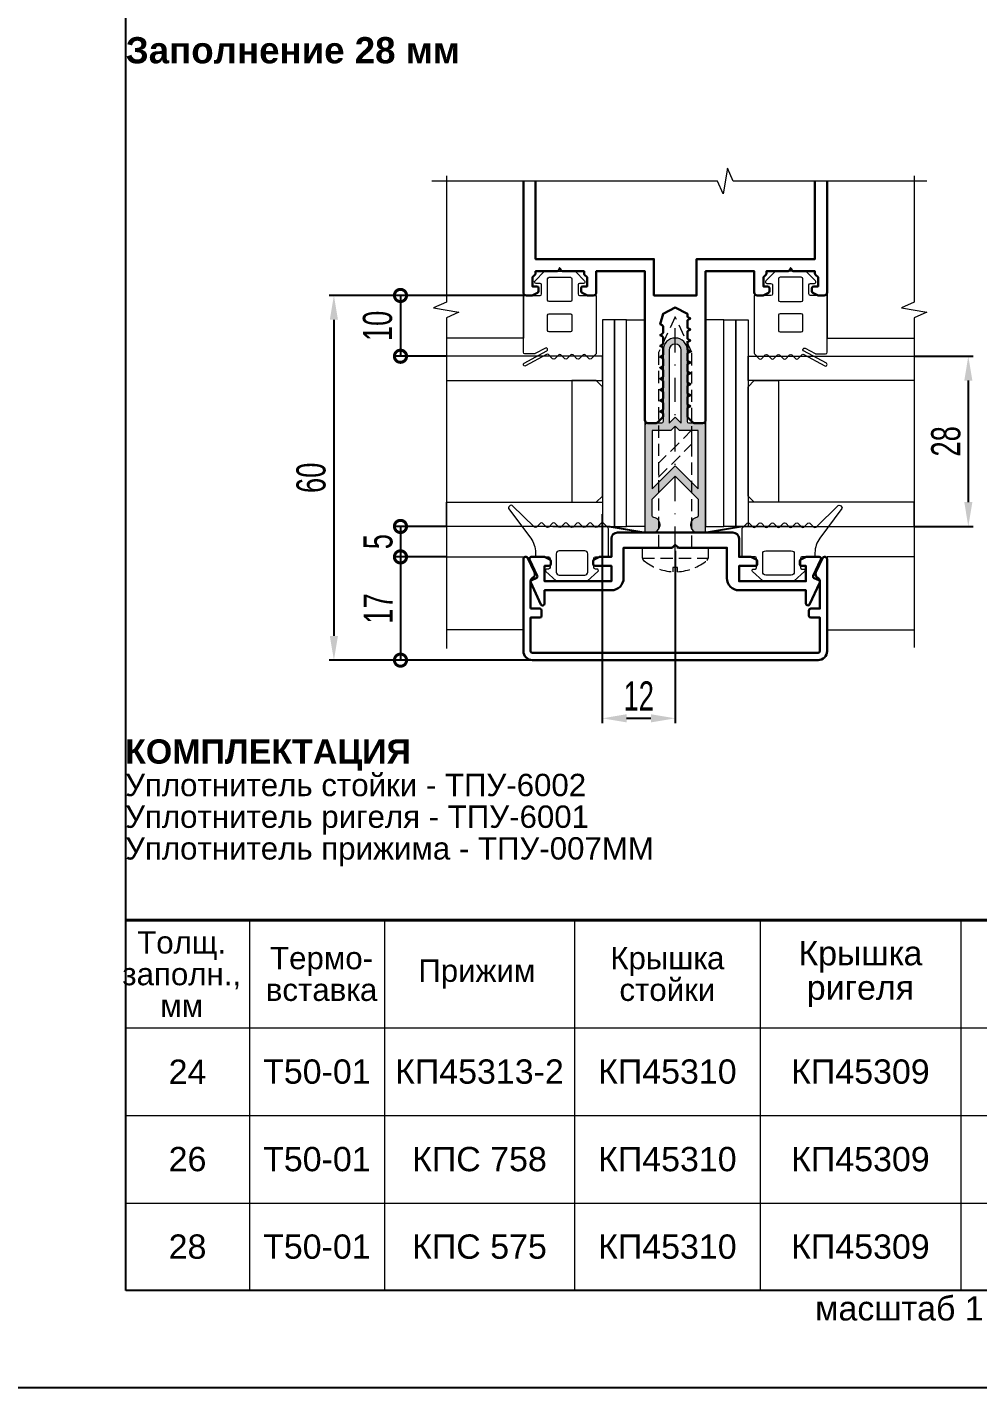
# Model space of a CAD drawing. Extents: x -37 to 8820, y -336 to 478.
# Drawn here: x 849.9 to 947.6, y 0 to 139.9 of the extents above; entities that cross this region are included whole.
import ezdxf

# ---------------------------------------------------------------- set-up
doc = ezdxf.new("R2010")
doc.units = 0
doc.header["$LTSCALE"] = 5
doc.linetypes.add('DASHDOT', pattern=[1, 0.5, -0.25, 0, -0.25])
doc.linetypes.add('HIDDEN', pattern=[0.375, 0.25, -0.125])
doc.layers.get('0').update_dxf_attribs({"linetype": 'CONTINUOUS', "lineweight": 30})
doc.layers.get('DEFPOINTS').update_dxf_attribs({"linetype": 'CONTINUOUS'})
for name, color, linetype, lineweight in [('1', 6, 'DASHDOT', 13), ('2', 3, 'HIDDEN', 13), ('Dimentions', 5, 'CONTINUOUS', 15), ('Glass', 5, 'CONTINUOUS', 20), ('Герлен', 7, 'CONTINUOUS', 60), ('Зигзаг', 1, 'CONTINUOUS', 15), ('Конструкции', 252, 'CONTINUOUS', 20), ('Подкладки', 1, 'CONTINUOUS', 20), ('Рамки', 1, 'CONTINUOUS', 15), ('Текстовый', 7, 'CONTINUOUS', 9), ('Уплотнители', 1, 'CONTINUOUS', 20), ('Штриховка', 1, 'CONTINUOUS', 5)]:
    doc.layers.add(name, color=color, linetype=linetype, lineweight=lineweight)
doc.layers.add('Скрытые', color=14, linetype='CONTINUOUS', plot=False)
doc.styles.add('3', font='RUSS.SHX', dxfattribs={"width": 0.7, "height": 3})
doc.styles.add('Каталожный', font='arial.ttf', dxfattribs={"height": 2.5})
doc.dimstyles.new('MX1_6', dxfattribs={"dimtxt": 3, "dimasz": 2.5, "dimexe": 0.5, "dimexo": 0, "dimgap": 0.8, "dimtad": 1, "dimlfac": 1.6, "dimdsep": 46, "dimtxsty": '3', "dimcen": 0, "dimclrd": 256, "dimclre": 256, "dimclrt": 256, "dimaunit": 1, "dimadec": 0, "dimazin": 0, "dimtfac": 1, "dimtmove": 0, "dimatfit": 1, "dimfxl": 1, "dimtvp": 1, "dimtolj": 1, "dimtzin": 0, "dimarcsym": 0})

# ---------------------------------------------------------------- blocks, each defined once
blk = doc.blocks.new('*D630')
at = {"layer": 'DEFPOINTS', "color": 0, "linetype": 'Continuous', "transparency": 16777216}
for p in [(941.1, 106.07), (941.1, 88.57), (946.67, 88.57)]:
    blk.add_point(p, dxfattribs=at)
at = {"layer": 'Dimentions', "linetype": 'Continuous', "lineweight": -2, "transparency": 16777216}
for p, q in [((941.1, 106.07), (947.17, 106.07)), ((946.67, 103.57), (946.67, 91.07)), ((941.1, 88.57), (947.17, 88.57))]:
    blk.add_line(p, q, dxfattribs=at)
at = {"layer": 'Dimentions', "linetype": 'Continuous', "transparency": 16777216}
for points in [[(946.26, 103.57), (947.09, 103.57), (946.67, 106.07)], [(946.26, 91.07), (947.09, 91.07), (946.67, 88.57)]]:
    blk.add_solid(points, dxfattribs=at)
at = {"layer": 'Dimentions', "linetype": 'Continuous', "transparency": 16777216, "insert": (944.37, 97.32), "char_height": 3, "attachment_point": 5, "rotation": 90, "style": '3'}
blk.add_mtext('\\A1;28', dxfattribs=at)
blk = doc.blocks.new('_DotSmall')
at = {"color": 0, "linetype": 'ByBlock', "const_width": 0.5}
blk.add_lwpolyline([(-0.0625, 0, 1), (0.0625, 0, 1)], format="xyb", close=True, dxfattribs=at)
blk = doc.blocks.new('*D631')
at = {"layer": 'DEFPOINTS', "color": 0, "linetype": 'Continuous', "transparency": 16777216}
for p in [(892.98, 85.44), (888.26, 74.82), (902.66, 74.82)]:
    blk.add_point(p, dxfattribs=at)
at = {"layer": 'Dimentions', "linetype": 'Continuous', "lineweight": -2, "transparency": 16777216}
for p, q in [((892.98, 85.44), (887.76, 85.44)), ((888.26, 85.44), (888.26, 74.82)), ((902.66, 74.82), (887.76, 74.82))]:
    blk.add_line(p, q, dxfattribs=at)
at = {"layer": 'Dimentions', "linetype": 'Continuous', "lineweight": -2, "transparency": 16777216, "xscale": 2.5, "yscale": 2.5, "zscale": 2.5}
for p, rotation in [((888.26, 85.44), 90), ((888.26, 74.82), 270)]:
    blk.add_blockref('_DotSmall', p, dxfattribs=dict(at, rotation=rotation))
at = {"layer": 'Dimentions', "linetype": 'Continuous', "transparency": 16777216, "insert": (885.96, 80.13), "char_height": 3, "attachment_point": 5, "rotation": 90, "style": '3'}
blk.add_mtext('\\A1;17', dxfattribs=at)
blk = doc.blocks.new('*D632')
at = {"layer": 'DEFPOINTS', "color": 0, "linetype": 'Continuous', "transparency": 16777216}
for p in [(892.98, 88.57), (888.26, 85.44), (892.98, 85.44)]:
    blk.add_point(p, dxfattribs=at)
at = {"layer": 'Dimentions', "linetype": 'Continuous', "lineweight": -2, "transparency": 16777216}
for p, q in [((892.98, 88.57), (887.76, 88.57)), ((888.26, 88.57), (888.26, 85.44)), ((892.98, 85.44), (887.76, 85.44))]:
    blk.add_line(p, q, dxfattribs=at)
at = {"layer": 'Dimentions', "linetype": 'Continuous', "lineweight": -2, "transparency": 16777216, "xscale": 2.5, "yscale": 2.5, "zscale": 2.5}
for p, rotation in [((888.26, 88.57), 90), ((888.26, 85.44), 270)]:
    blk.add_blockref('_DotSmall', p, dxfattribs=dict(at, rotation=rotation))
at = {"layer": 'Dimentions', "linetype": 'Continuous', "transparency": 16777216, "insert": (885.96, 87.01), "char_height": 3, "attachment_point": 5, "rotation": 90, "style": '3'}
blk.add_mtext('\\A1;5', dxfattribs=at)
blk = doc.blocks.new('*D633')
at = {"layer": 'DEFPOINTS', "color": 0, "linetype": 'Continuous', "transparency": 16777216}
for p in [(900.9, 112.32), (888.26, 106.07), (892.98, 106.07)]:
    blk.add_point(p, dxfattribs=at)
at = {"layer": 'Dimentions', "linetype": 'Continuous', "lineweight": -2, "transparency": 16777216}
for p, q in [((900.9, 112.32), (887.76, 112.32)), ((888.26, 112.32), (888.26, 106.07)), ((892.98, 106.07), (887.76, 106.07))]:
    blk.add_line(p, q, dxfattribs=at)
at = {"layer": 'Dimentions', "linetype": 'Continuous', "lineweight": -2, "transparency": 16777216, "xscale": 2.5, "yscale": 2.5, "zscale": 2.5}
for p, rotation in [((888.26, 112.32), 90), ((888.26, 106.07), 270)]:
    blk.add_blockref('_DotSmall', p, dxfattribs=dict(at, rotation=rotation))
at = {"layer": 'Dimentions', "linetype": 'Continuous', "transparency": 16777216, "insert": (885.91, 109.19), "char_height": 3, "attachment_point": 5, "rotation": 90, "style": '3'}
blk.add_mtext('\\A1;10', dxfattribs=at)
blk = doc.blocks.new('*D634')
at = {"layer": 'DEFPOINTS', "color": 0, "linetype": 'Continuous', "transparency": 16777216}
for p in [(890.99, 112.32), (881.41, 74.82), (902.66, 74.82)]:
    blk.add_point(p, dxfattribs=at)
at = {"layer": 'Dimentions', "linetype": 'Continuous', "lineweight": -2, "transparency": 16777216}
for p, q in [((890.99, 112.32), (880.91, 112.32)), ((881.41, 109.82), (881.41, 77.32)), ((902.66, 74.82), (880.91, 74.82))]:
    blk.add_line(p, q, dxfattribs=at)
at = {"layer": 'Dimentions', "linetype": 'Continuous', "transparency": 16777216}
for points in [[(880.99, 109.82), (881.83, 109.82), (881.41, 112.32)], [(880.99, 77.32), (881.83, 77.32), (881.41, 74.82)]]:
    blk.add_solid(points, dxfattribs=at)
at = {"layer": 'Dimentions', "linetype": 'Continuous', "transparency": 16777216, "insert": (879.07, 93.57), "char_height": 3, "attachment_point": 5, "rotation": 90, "style": '3'}
blk.add_mtext('\\A1;60', dxfattribs=at)
blk = doc.blocks.new('*D649')
at = {"layer": 'DEFPOINTS', "color": 0, "transparency": 16777216}
for p in [(909.02, 89.82), (916.52, 86.07), (916.52, 68.84)]:
    blk.add_point(p, dxfattribs=at)
at = {"layer": 'Dimentions', "lineweight": -2, "transparency": 16777216}
for p, q in [((909.02, 89.82), (909.02, 68.34)), ((916.52, 86.07), (916.52, 68.34)), ((911.52, 68.84), (914.02, 68.84))]:
    blk.add_line(p, q, dxfattribs=at)
at = {"layer": 'Dimentions', "transparency": 16777216}
for points in [[(911.52, 69.26), (911.52, 68.42), (909.02, 68.84)], [(914.02, 69.26), (914.02, 68.42), (916.52, 68.84)]]:
    blk.add_solid(points, dxfattribs=at)
at = {"layer": 'Dimentions', "transparency": 16777216, "insert": (912.77, 71.14), "char_height": 3, "attachment_point": 5, "style": '3'}
blk.add_mtext('\\A1;12', dxfattribs=at)

msp = doc.modelspace()

# ---------------------------------------------------------------- hatches: boundary and pattern name
at = {"layer": 'Штриховка'}
h = msp.add_hatch(color=256, dxfattribs=at)
h.paths.add_polyline_path([(916.9635, 98.4434), (916.5242, 98.8827), (916.0848, 98.4434), (914.1492, 98.4434), (914.1492, 92.4415), (916.5242, 94.8165), (918.8992, 92.4415), (918.8992, 98.4434)], flags=16)
edge = h.paths.add_edge_path()
edge.add_line((919.4617, 99.1934), (917.9304, 99.1934))
edge.add_arc((917.9304, 99.3496), 0.1562, 180, 270, ccw=False)
edge.add_line((917.7742, 99.3496), (917.7742, 103.4434))
edge.add_arc((917.6804, 103.5684), 0.1562, 306.869898, 413.130102)
edge.add_line((917.7742, 103.6934), (917.7742, 106.6934))
edge.add_arc((916.5242, 106.6934), 1.25, 0, 180)
edge.add_line((915.2742, 106.6934), (915.2742, 103.6934))
edge.add_arc((915.3679, 103.5684), 0.1562, 126.869898, 233.130102)
edge.add_line((915.2742, 103.4434), (915.2742, 99.3496))
edge.add_arc((915.1179, 99.3496), 0.1562, -90, 0, ccw=False)
edge.add_line((915.1179, 99.1934), (913.5867, 99.1934))
edge.add_arc((913.5867, 99.0059), 0.1875, 90, 180)
edge.add_line((913.3992, 99.0059), (913.3992, 88.1309))
edge.add_arc((913.5867, 88.1309), 0.1875, 180, 270)
edge.add_line((913.5867, 87.9434), (914.1804, 87.9434))
edge.add_arc((914.1804, 88.7246), 0.7812, 270, 440.718201)
edge.add_arc((914.3367, 89.6807), 0.1875, 180, 260.718201, ccw=False)
edge.add_line((914.1492, 89.6807), (914.1492, 91.3809))
edge.add_line((914.1492, 91.3809), (916.5242, 93.7559))
edge.add_line((916.5242, 93.7559), (918.8992, 91.3809))
edge.add_line((918.8992, 91.3809), (918.8992, 89.6807))
edge.add_arc((918.7117, 89.6807), 0.1875, -80.718201, 0, ccw=False)
edge.add_arc((918.8679, 88.7246), 0.7813, 99.281799, 270)
edge.add_line((918.8679, 87.9434), (919.4617, 87.9434))
edge.add_arc((919.4617, 88.1309), 0.1875, 270, 360)
edge.add_line((919.6492, 88.1309), (919.6492, 99.0059))
edge.add_arc((919.4617, 99.0059), 0.1875, 0, 90)
edge = h.paths.add_edge_path(flags=16)
edge.add_line((916.5242, 99.8184), (917.1492, 99.1934))
edge.add_line((917.1492, 99.1934), (917.1492, 106.6934))
edge.add_arc((916.5242, 106.6934), 0.625, 0, 180)
edge.add_line((915.8992, 106.6934), (915.8992, 99.1934))
edge.add_line((915.8992, 99.1934), (916.5242, 99.8184))

# ---------------------------------------------------------------- linework, layer by layer
msp.add_lwpolyline([(900.8992, 124.0822), (900.8992, 112.6309, 0.41421356), (901.2117, 112.3184), (901.7924, 112.3184, 0.11643382), (901.8762, 112.3382), (902.358, 112.5791, 0.28407904), (902.4617, 112.7468), (902.4617, 113.0684, 0.41421356), (902.2742, 113.2559), (901.8367, 113.2559), (901.8367, 114.1934), (902.0942, 114.451, 0.19891237), (902.1492, 114.5836), (902.1492, 114.8184), (904.377, 114.8184, 0.28407904), (904.5447, 114.922), (904.6492, 115.1309), (904.7536, 114.922, 0.28407904), (904.9213, 114.8184), (907.1492, 114.8184), (907.1492, 114.5836, 0.19891237), (907.2041, 114.451), (907.4617, 114.1934), (907.4617, 113.2559), (907.0242, 113.2559, 0.41421356), (906.8367, 113.0684), (906.8367, 112.7468, 0.28407904), (906.9403, 112.5791), (907.4221, 112.3382, 0.11643382), (907.5059, 112.3184), (908.0867, 112.3184, 0.41421356), (908.3992, 112.6309), (908.3992, 114.8184), (913.3992, 114.8184), (913.3992, 99.5059, 0.41421356), (913.7117, 99.1934), (914.5715, 99.1934, 0.19891237), (914.7041, 99.2483), (915.2192, 99.7635, 0.19891237), (915.2742, 99.8961), (915.2742, 100.1088, 0.28407904), (915.1705, 100.2765), (914.9617, 100.3809), (915.1705, 100.4853, 0.28407904), (915.2742, 100.653), (915.2742, 101.2338, 0.28407904), (915.1705, 101.4015), (914.9617, 101.5059), (915.1705, 101.6103, 0.28407904), (915.2742, 101.778), (915.2742, 102.3588, 0.28407904), (915.1705, 102.5265), (914.9617, 102.6309), (915.1705, 102.7353, 0.28407904), (915.2742, 102.903), (915.2742, 103.4838, 0.28407904), (915.1705, 103.6515), (914.9617, 103.7559), (915.1705, 103.8603, 0.28407904), (915.2742, 104.028), (915.2742, 104.6088, 0.28407904), (915.1705, 104.7765), (914.9617, 104.8809), (915.1705, 104.9853, 0.28407904), (915.2742, 105.153), (915.2742, 105.7338, 0.28407904), (915.1705, 105.9015), (914.9617, 106.0059), (915.1705, 106.1103, 0.28407904), (915.2742, 106.278), (915.2742, 106.8588, 0.28407904), (915.1705, 107.0265), (914.9617, 107.1309), (915.1705, 107.2353, 0.28407904), (915.2742, 107.403), (915.2742, 107.9838, 0.28407904), (915.1705, 108.1515), (914.9617, 108.2559), (915.1705, 108.3603, 0.28407904), (915.2742, 108.528), (915.2742, 109.1088, 0.28407904), (915.1705, 109.2765), (914.9617, 109.3809), (915.2742, 110.4434), (916.5242, 111.0684), (917.7742, 110.4434), (917.7742, 110.2155, 0.28407904), (917.8778, 110.0478), (918.0867, 109.9434), (917.8778, 109.839, 0.28407904), (917.7742, 109.6713), (917.7742, 109.0905, 0.28407904), (917.8778, 108.9228), (918.0867, 108.8184), (917.8778, 108.714, 0.28407904), (917.7742, 108.5463), (917.7742, 107.9655, 0.28407904), (917.8778, 107.7978), (918.0867, 107.6934), (917.8778, 107.589, 0.28407904), (917.7742, 107.4213), (917.7742, 106.8405, 0.28407904), (917.8778, 106.6728), (918.0867, 106.5684), (917.8778, 106.464, 0.28407904), (917.7742, 106.2963), (917.7742, 105.7155, 0.28407904), (917.8778, 105.5478), (918.0867, 105.4434), (917.8778, 105.339, 0.28407904), (917.7742, 105.1713), (917.7742, 104.5905, 0.28407904), (917.8778, 104.4228), (918.0867, 104.3184), (917.8778, 104.214, 0.28407904), (917.7742, 104.0463), (917.7742, 103.4655, 0.28407904), (917.8778, 103.2978), (918.0867, 103.1934), (917.8778, 103.089, 0.28407904), (917.7742, 102.9213), (917.7742, 102.3405, 0.28407904), (917.8778, 102.1728), (918.0867, 102.0684), (917.8778, 101.964, 0.28407904), (917.7742, 101.7963), (917.7742, 101.2155, 0.28407904), (917.8778, 101.0478), (918.0867, 100.9434), (917.8778, 100.839, 0.28407904), (917.7742, 100.6713), (917.7742, 99.8961, 0.19891237), (917.8291, 99.7635), (918.3442, 99.2483, 0.19891237), (918.4768, 99.1934), (919.3367, 99.1934, 0.41421356), (919.6492, 99.5059), (919.6492, 114.8184), (924.6492, 114.8184), (924.6492, 112.6309, 0.41421356), (924.9617, 112.3184), (925.5424, 112.3184, 0.11643382), (925.6262, 112.3382), (926.108, 112.5791, 0.28407904), (926.2117, 112.7468), (926.2117, 113.0684, 0.41421356), (926.0242, 113.2559), (925.5867, 113.2559), (925.5867, 114.1934), (925.8442, 114.451, 0.19891237), (925.8992, 114.5836), (925.8992, 114.8184), (928.127, 114.8184, 0.28407904), (928.2947, 114.922), (928.3992, 115.1309), (928.5036, 114.922, 0.28407904), (928.6713, 114.8184), (930.8992, 114.8184), (930.8992, 114.5836, 0.19891237), (930.9541, 114.451), (931.2117, 114.1934), (931.2117, 113.2559), (930.7742, 113.2559, 0.41421356), (930.5867, 113.0684), (930.5867, 112.7468, 0.28407904), (930.6903, 112.5791), (931.1721, 112.3382, 0.11643382), (931.2559, 112.3184), (931.8367, 112.3184, 0.41421356), (932.1492, 112.6309), (932.1492, 124.0822)], format="xyb")
msp.add_lwpolyline([(902.1492, 124.0735), (902.1492, 116.0684), (914.3367, 116.0684), (914.3367, 112.3184), (918.7117, 112.3184), (918.7117, 116.0684), (930.8992, 116.0684), (930.8992, 124.0822)])
for points in [[(901.6667, 82.7895, -0.41421356), (901.7574, 83.0386), (902.2292, 83.2586, 0.41421356), (902.3199, 83.5078), (901.5417, 85.1766, -0.54861879), (901.7117, 85.4434), (903.0424, 85.4434, -0.11643382), (903.1262, 85.4236), (903.608, 85.1827, -0.28407904), (903.7117, 85.015), (903.7117, 84.6934, -0.41421356), (903.5242, 84.5059), (903.0867, 84.5059), (903.0867, 82.9434), (909.9617, 82.9434), (909.9617, 84.5059), (908.2742, 84.5059, -0.41421356), (908.0867, 84.6934), (908.0867, 85.015, -0.28407904), (908.1903, 85.1827), (908.6721, 85.4236, -0.11643382), (908.7559, 85.4434), (909.9617, 85.4434), (909.9617, 87.3184, -0.41421356), (910.5867, 87.9434), (922.4617, 87.9434, -0.41421356), (923.0867, 87.3184), (923.0867, 85.4434), (924.2924, 85.4434, -0.11643382), (924.3762, 85.4236), (924.858, 85.1827, -0.28407904), (924.9617, 85.015), (924.9617, 84.6934, -0.41421356), (924.7742, 84.5059), (923.0867, 84.5059), (923.0867, 82.9434), (929.9617, 82.9434), (929.9617, 84.5059), (929.5242, 84.5059, -0.41421356), (929.3367, 84.6934), (929.3367, 85.015, -0.28407904), (929.4403, 85.1827), (929.9221, 85.4236, -0.11643382), (930.0059, 85.4434), (931.3367, 85.4434, -0.54861879), (931.5066, 85.1766), (930.7284, 83.5078, 0.41421356), (930.8191, 83.2586), (931.2909, 83.0386, -0.41421356), (931.3816, 82.7895), (930.3381, 80.5516, -0.29147342), (930.1681, 80.4434), (930.1492, 80.4434, -0.41421356), (929.9617, 80.6309), (929.9617, 82.0059), (923.0867, 82.0059, -0.41421356), (921.8367, 83.2559), (921.8367, 86.3809), (916.9143, 86.3809, -0.19891237), (916.7817, 86.4358), (916.5242, 86.6934), (916.2666, 86.4358, -0.19891237), (916.134, 86.3809), (911.2117, 86.3809), (911.2117, 83.2559, -0.41421356), (909.9617, 82.0059), (903.0867, 82.0059), (903.0867, 80.6309, -0.41421356), (902.8992, 80.4434), (902.8802, 80.4434, -0.29147342), (902.7102, 80.5516)], [(901.6492, 80.1309), (901.6492, 82.9567, -0.27973928), (901.8511, 83.2894, 0.40155944), (902.0457, 83.8624), (901.3757, 85.299, 0.80258485), (900.8992, 85.1934), (900.8992, 75.7559, 0.41421356), (901.8367, 74.8184), (931.2117, 74.8184, 0.41421356), (932.1492, 75.7559), (932.1492, 85.1934, 0.80258485), (931.6726, 85.299), (931.0026, 83.8624, 0.40155944), (931.1972, 83.2894, -0.27973928), (931.3992, 82.9567), (931.3992, 80.1309), (930.4617, 80.1309, 0.41421356), (930.2742, 79.9434), (930.2742, 79.3809, 0.41421356), (930.4617, 79.1934), (931.3992, 79.1934), (931.3992, 75.7559, -0.41421356), (931.2117, 75.5684), (901.8367, 75.5684, -0.41421356), (901.6492, 75.7559), (901.6492, 79.1934), (902.5867, 79.1934, 0.41421356), (902.7742, 79.3809), (902.7742, 79.9434, 0.41421356), (902.5867, 80.1309)]]:
    msp.add_lwpolyline(points, format="xyb", close=True)
at = {"layer": '1'}
msp.add_line((916.5242, 86.0684), (916.5242, 109.8184), dxfattribs=at)
at = {"layer": '2'}
msp.add_line((913.1492, 85.3248), (919.8992, 85.3248), dxfattribs=at)
for points in [[(918.2429, 86.3809), (918.2429, 106.445), (916.5242, 110.1309), (914.8054, 106.445), (914.8054, 86.3809)], [(914.8054, 93.6306), (918.2429, 97.0681), (918.2429, 98.5004), (914.8054, 95.0629)]]:
    msp.add_lwpolyline(points, close=True, dxfattribs=at)
msp.add_lwpolyline([(916.2785, 83.918, -0.16184886), (913.2628, 85.0838, -0.22388754), (913.1492, 85.3248), (913.1492, 86.3809), (919.8992, 86.3809), (919.8992, 85.3248, -0.22388754), (919.7855, 85.0838, -0.16184886), (916.7698, 83.918), (916.7698, 84.3557), (916.2785, 84.3557)], format="xyb", close=True, dxfattribs=at)
at = {"layer": 'Glass'}
for points in [[(892.979, 103.5684), (909.0242, 103.5684), (909.0242, 106.0684), (892.979, 106.0684)], [(941.104, 103.5684), (924.0242, 103.5684), (924.0242, 106.0684), (941.104, 106.0684)], [(909.0242, 91.6934), (909.0242, 102.9434), (908.3992, 103.5684), (905.8992, 103.5684), (905.8992, 91.0684), (908.3992, 91.0684)], [(924.0242, 91.6934), (924.0242, 102.9434), (924.6492, 103.5684), (927.1492, 103.5684), (927.1492, 91.0684), (924.6492, 91.0684)], [(892.979, 91.0684), (909.0242, 91.0684), (909.0242, 88.5684), (892.979, 88.5684)], [(941.104, 91.0684), (924.0242, 91.0684), (924.0242, 88.5684), (941.104, 88.5684)]]:
    msp.add_lwpolyline(points, close=True, dxfattribs=at)
at = {"layer": 'Герлен', "lineweight": 40}
msp.add_line((860, 48.0868), (1025, 48.0868), dxfattribs=at)
at = {"layer": 'Герлен', "ltscale": 2, "const_width": 0.1875}
msp.add_lwpolyline([(903.9139, 88.5684), (909.6492, 88.5684), (913.3992, 87.9434), (919.6492, 87.9434), (923.3992, 88.5684), (929.7361, 88.5684)], dxfattribs=at)
at = {"layer": 'Зигзаг'}
for points in [[(942.4079, 124.0822), (922.4668, 124.0822), (921.8859, 125.4001), (921.4503, 122.7874), (920.8678, 124.0822), (891.4684, 124.0822)], [(892.979, 124.6217), (892.979, 111.6189), (891.6611, 111.0381), (894.2738, 110.6024), (892.979, 110.0199), (892.979, 76.0205)], [(941.104, 124.6217), (941.104, 111.6189), (939.7861, 111.0381), (942.3988, 110.6024), (941.104, 110.0199), (941.104, 76.126)]]:
    msp.add_lwpolyline(points, dxfattribs=at)
at = {"layer": 'Конструкции'}
for points in [[(900.8992, 124.0822), (900.8992, 107.9434), (892.979, 107.9434)], [(932.1492, 124.0822), (932.1492, 107.9434), (941.104, 107.9434)], [(892.979, 85.4434), (900.8992, 85.4434), (900.8992, 77.9434), (892.979, 77.9434)], [(941.104, 85.4434), (932.1492, 85.4434), (932.1492, 77.9434), (941.104, 77.9434)]]:
    msp.add_lwpolyline(points, dxfattribs=at)
at = {"layer": 'Подкладки'}
for points in [[(903.1684, 106.9042), (902.1233, 106.3373, -0.12491271), (902.0488, 106.3184), (901.0554, 106.3184, -0.41421356), (900.8992, 106.4746), (900.8992, 112.3184), (902.6179, 112.3184, 0.41421356), (902.7742, 112.4746), (902.7742, 113.4121, 0.41421356), (902.6179, 113.5684), (902.2117, 113.5684, -0.66858666), (902.1013, 113.8352), (903.0409, 114.7727, -0.19861919), (903.1513, 114.8184), (906.147, 114.8184, -0.19861919), (906.2574, 114.7727), (907.197, 113.8352, -0.66858666), (907.0867, 113.5684), (906.6804, 113.5684, 0.41421356), (906.5242, 113.4121), (906.5242, 112.4746, 0.41421356), (906.6804, 112.3184), (908.3992, 112.3184), (908.3992, 106.3831, -0.19891237), (908.3534, 106.2726), (907.8846, 105.8039, -0.41421356), (907.6637, 105.8039), (907.2596, 106.2079, 0.41421356), (907.0387, 106.2079), (906.6346, 105.8039, -0.41421356), (906.4137, 105.8039), (906.0096, 106.2079, 0.41421356), (905.7887, 106.2079), (905.3846, 105.8039, -0.41421356), (905.1637, 105.8039), (904.7596, 106.2079, 0.41421356), (904.5387, 106.2079), (904.1346, 105.8039, -0.41421356), (903.9137, 105.8039), (903.4816, 106.2359, 0.33207606), (903.2966, 106.2628), (901.1299, 105.0873, -1), (900.9809, 105.362), (903.3174, 106.6296, 1)], [(929.8799, 106.9042), (930.925, 106.3373, 0.12491271), (930.9995, 106.3184), (931.9929, 106.3184, 0.41421356), (932.1492, 106.4746), (932.1492, 112.3184), (930.4304, 112.3184, -0.41421356), (930.2742, 112.4746), (930.2742, 113.4121, -0.41421356), (930.4304, 113.5684), (930.8367, 113.5684, 0.66858666), (930.947, 113.8352), (930.0074, 114.7727, 0.19861919), (929.897, 114.8184), (926.9013, 114.8184, 0.19861919), (926.7909, 114.7727), (925.8513, 113.8352, 0.66858666), (925.9617, 113.5684), (926.3679, 113.5684, -0.41421356), (926.5242, 113.4121), (926.5242, 112.4746, -0.41421356), (926.3679, 112.3184), (924.6492, 112.3184), (924.6492, 106.3831, 0.19891237), (924.6949, 106.2726), (925.1637, 105.8039, 0.41421356), (925.3846, 105.8039), (925.7887, 106.2079, -0.41421356), (926.0096, 106.2079), (926.4137, 105.8039, 0.41421356), (926.6346, 105.8039), (927.0387, 106.2079, -0.41421356), (927.2596, 106.2079), (927.6637, 105.8039, 0.41421356), (927.8846, 105.8039), (928.2887, 106.2079, -0.41421356), (928.5096, 106.2079), (928.9137, 105.8039, 0.41421356), (929.1346, 105.8039), (929.5667, 106.2359, -0.33207606), (929.7517, 106.2628), (931.9184, 105.0873, 1), (932.0674, 105.362), (929.7309, 106.6296, -1)], [(903.5554, 114.1934), (905.7429, 114.1934, -0.41421356), (905.8992, 114.0371), (905.8992, 111.8496, -0.41421356), (905.7429, 111.6934), (903.5554, 111.6934, -0.41421356), (903.3992, 111.8496), (903.3992, 114.0371, -0.41421356)], [(929.4929, 114.1934), (927.3054, 114.1934, 0.41421356), (927.1492, 114.0371), (927.1492, 111.8496, 0.41421356), (927.3054, 111.6934), (929.4929, 111.6934, 0.41421356), (929.6492, 111.8496), (929.6492, 114.0371, 0.41421356)], [(903.5554, 110.4434), (905.7429, 110.4434, -0.41421356), (905.8992, 110.2871), (905.8992, 108.7246, -0.41421356), (905.7429, 108.5684), (903.5554, 108.5684, -0.41421356), (903.3992, 108.7246), (903.3992, 110.2871, -0.41421356)], [(929.4929, 110.4434), (927.3054, 110.4434, 0.41421356), (927.1492, 110.2871), (927.1492, 108.7246, 0.41421356), (927.3054, 108.5684), (929.4929, 108.5684, 0.41421356), (929.6492, 108.7246), (929.6492, 110.2871, 0.41421356)]]:
    msp.add_lwpolyline(points, format="xyb", close=True, dxfattribs=at)
for points in [[(910.2742, 109.8184), (909.0242, 109.8184), (909.0242, 88.5684), (910.2742, 88.5684)], [(911.5242, 109.8184), (910.2742, 109.8184), (910.2742, 88.5684), (911.5242, 88.5684)], [(913.3992, 88.5684), (911.5242, 88.5684), (911.5242, 109.8184), (913.3992, 109.8184)], [(919.6492, 88.5684), (921.5242, 88.5684), (921.5242, 109.8184), (919.6492, 109.8184)], [(921.5242, 109.8184), (922.7742, 109.8184), (922.7742, 88.5684), (921.5242, 88.5684)], [(922.7742, 109.8184), (924.0242, 109.8184), (924.0242, 88.5684), (922.7742, 88.5684)]]:
    msp.add_lwpolyline(points, close=True, dxfattribs=at)
at = {"layer": 'Рамки'}
for p, q in [((872.7124, 48.0868), (872.7124, 10)), ((886.604, 48.0868), (886.604, 10)), ((906.1643, 48.0868), (906.1643, 10)), ((925.2614, 48.0868), (925.2614, 10)), ((945.8864, 48.0868), (945.8864, 10)), ((860, 37), (1025, 37)), ((860, 28), (1025, 28)), ((860, 19), (1025, 19)), ((860, 10), (1025, 10))]:
    msp.add_line(p, q, dxfattribs=at)
at = {"layer": 'Скрытые', "linetype": 'Continuous'}
for points in [[(840, 297), (1050, 297), (1050, 0), (840, 0)], [(860, 10), (860, 287), (1025, 287), (1025, 10)]]:
    msp.add_lwpolyline(points, close=True, dxfattribs=at)
at = {"layer": 'Уплотнители'}
for points in [[(919.4617, 99.1934), (917.9304, 99.1934, -0.41421356), (917.7742, 99.3496), (917.7742, 103.4434, 0.5), (917.7742, 103.6934), (917.7742, 106.6934, 1), (915.2742, 106.6934), (915.2742, 103.6934, 0.5), (915.2742, 103.4434), (915.2742, 99.3496, -0.41421356), (915.1179, 99.1934), (913.5867, 99.1934, 0.41421356), (913.3992, 99.0059), (913.3992, 88.1309, 0.41421356), (913.5867, 87.9434), (914.1804, 87.9434, 0.92211283), (914.3064, 89.4957, -0.36752318), (914.1492, 89.6807), (914.1492, 91.3809), (916.5242, 93.7559), (918.8992, 91.3809), (918.8992, 89.6807, -0.36752318), (918.7419, 89.4957, 0.92211283), (918.8679, 87.9434), (919.4617, 87.9434, 0.41421356), (919.6492, 88.1309), (919.6492, 99.0059, 0.41421356)], [(916.5242, 99.8184), (917.1492, 99.1934), (917.1492, 106.6934, 1), (915.8992, 106.6934), (915.8992, 99.1934), (916.5242, 99.8184)], [(908.3054, 84.1934, -0.41421356), (908.1492, 84.3496), (908.1492, 85.2871, -0.41421356), (908.3054, 85.4434), (909.6492, 85.4434), (909.6492, 88.3313, 0.19891237), (909.6125, 88.4197), (909.1346, 88.8976, 0.41421356), (908.9137, 88.8976), (908.5096, 88.4936, -0.41421356), (908.2887, 88.4936), (907.8846, 88.8976, 0.41421356), (907.6637, 88.8976), (907.2596, 88.4936, -0.41421356), (907.0387, 88.4936), (906.6346, 88.8976, 0.41421356), (906.4137, 88.8976), (906.0096, 88.4936, -0.41421356), (905.7887, 88.4936), (905.3846, 88.8976, 0.41421356), (905.1637, 88.8976), (904.7596, 88.4936, -0.41421356), (904.5387, 88.4936), (904.1346, 88.8976, 0.41421356), (903.9137, 88.8976), (903.5096, 88.4936, -0.41421356), (903.2887, 88.4936), (902.8846, 88.8976, 0.41421356), (902.6637, 88.8976), (902.2596, 88.4936, -0.41421356), (902.0387, 88.4936), (899.7596, 90.7079, 0.41421356), (899.5387, 90.7079), (899.4073, 90.5766, 0.29253821), (899.3712, 90.4121), (901.652, 87.3589, -0.16178775), (902.1492, 85.8627), (902.1492, 85.4434), (903.4929, 85.4434, -0.41421356), (903.6492, 85.2871), (903.6492, 84.3496, -0.41421356), (903.4929, 84.1934), (903.3367, 84.1934, 0.66858666), (903.2263, 83.9265), (904.2909, 82.989, 0.19861919), (904.4013, 82.9434), (907.397, 82.9434, 0.19861919), (907.5074, 82.989), (908.572, 83.9265, 0.66858666), (908.4617, 84.1934)], [(924.7429, 84.1934, 0.41421356), (924.8992, 84.3496), (924.8992, 85.2871, 0.41421356), (924.7429, 85.4434), (923.3992, 85.4434), (923.3992, 88.3313, -0.19891237), (923.4358, 88.4197), (923.9137, 88.8976, -0.41421356), (924.1346, 88.8976), (924.5387, 88.4936, 0.41421356), (924.7596, 88.4936), (925.1637, 88.8976, -0.41421356), (925.3846, 88.8976), (925.7887, 88.4936, 0.41421356), (926.0096, 88.4936), (926.4137, 88.8976, -0.41421356), (926.6346, 88.8976), (927.0387, 88.4936, 0.41421356), (927.2596, 88.4936), (927.6637, 88.8976, -0.41421356), (927.8846, 88.8976), (928.2887, 88.4936, 0.41421356), (928.5096, 88.4936), (928.9137, 88.8976, -0.41421356), (929.1346, 88.8976), (929.5387, 88.4936, 0.41421356), (929.7596, 88.4936), (930.1637, 88.8976, -0.41421356), (930.3846, 88.8976), (930.7887, 88.4936, 0.41421356), (931.0096, 88.4936), (933.2887, 90.7079, -0.41421356), (933.5096, 90.7079), (933.641, 90.5766, -0.29253821), (933.6771, 90.4121), (931.3963, 87.3589, 0.16178775), (930.8992, 85.8627), (930.8992, 85.4434), (929.5554, 85.4434, 0.41421356), (929.3992, 85.2871), (929.3992, 84.3496, 0.41421356), (929.5554, 84.1934), (929.7117, 84.1934, -0.66858666), (929.822, 83.9265), (928.7574, 82.989, -0.19861919), (928.647, 82.9434), (925.6513, 82.9434, -0.19861919), (925.5409, 82.989), (924.4763, 83.9265, -0.66858666), (924.5867, 84.1934)], [(904.5867, 83.5684), (907.2117, 83.5684, 0.41421356), (907.5242, 83.8809), (907.5242, 85.7559, 0.41421356), (907.2117, 86.0684), (904.5867, 86.0684, 0.41421356), (904.2742, 85.7559), (904.2742, 83.8809, 0.41421356)], [(928.4617, 83.5684), (925.8367, 83.5684, -0.41421356), (925.5242, 83.8809), (925.5242, 85.7559, -0.41421356), (925.8367, 86.0684), (928.4617, 86.0684, -0.41421356), (928.7742, 85.7559), (928.7742, 83.8809, -0.41421356)]]:
    msp.add_lwpolyline(points, format="xyb", close=True, dxfattribs=at)
msp.add_lwpolyline([(916.9635, 98.4434), (916.5242, 98.8827), (916.0848, 98.4434), (914.1492, 98.4434), (914.1492, 92.4415), (916.5242, 94.8165), (918.8992, 92.4415), (918.8992, 98.4434)], close=True, dxfattribs=at)

# ---------------------------------------------------------------- texts
at = {"layer": 'Скрытые', "linetype": 'Continuous', "insert": (942.5, 7.9386), "char_height": 3.5, "width": 165, "attachment_point": 5, "style": 'Каталожный'}
msp.add_mtext('\\pxqc;{\\H0.71429x;масштаб 1:1,6}', dxfattribs=at)
at = {"layer": 'Текстовый', "linetype": 'Continuous', "insert": (860, 138.8891), "char_height": 2.7, "width": 42.664921, "attachment_point": 1, "style": 'Каталожный'}
msp.add_mtext('\\pxql;{\\fArial|b1|i0|c204|p34;Заполнение 28 мм}', dxfattribs=at)
at = {"layer": 'Текстовый', "linetype": 'Continuous', "line_spacing_factor": 0.85, "style": 'Каталожный'}
for s, insert, char_height, width, attachment_point in [('\\P\\pxql;{\\fArial|b1|i0|c204|p34;КОМПЛЕКТАЦИЯ\\P\\pi-2,l2,r-2.0333,se1.0833,t4;\\fArial|b0|i0|c204|p34;\\H0.92x;Уплотнитель стойки - ТПУ-6002\\PУплотнитель ригеля - ТПУ-6001\\PУплотнитель прижима - ТПУ-007ММ}', (859.934, 70.2198), 2.5, 66.020014, 1), ('Толщ.\\Pзаполн.,\\Pмм', (865.7528, 42.5434), 2.3, 27.25, 5), ('Термо-\\Pвставка', (880.1384, 42.5434), 2.3, 12.276865, 5), ('Крышка \\Pстойки', (915.7128, 42.5434), 2.3, 19.097083, 5), ('Крышка ригеля', (935.5739, 42.5434), 2.5, 20.625, 5), ('Прижим', (896.1156, 42.5434), 2.3, 27.25, 5), ('24', (866.3562, 32.5), 2.5, 12.712441, 5), ('Т50-01', (879.6582, 32.5), 2.5, 13.891532, 5), ('КП45313-2', (896.3841, 32.5), 2.5, 19.560325, 5), ('КП45310', (915.7128, 32.5), 2.5, 19.097083, 5), ('КП45309', (935.5739, 32.5), 2.5, 20.625, 5), ('26', (866.3562, 23.5), 2.5, 12.712441, 5), ('Т50-01', (879.6582, 23.5), 2.5, 13.891532, 5), ('КПС 758', (896.3841, 23.5), 2.5, 19.560325, 5), ('КП45310', (915.7128, 23.5), 2.5, 19.097083, 5), ('КП45309', (935.5739, 23.5), 2.5, 20.625, 5), ('28', (866.3562, 14.5), 2.5, 12.712441, 5), ('Т50-01', (879.6582, 14.5), 2.5, 13.891532, 5), ('КПС 575', (896.3841, 14.5), 2.5, 19.560325, 5), ('КП45310', (915.7128, 14.5), 2.5, 19.097083, 5), ('КП45309', (935.5739, 14.5), 2.5, 20.625, 5)]:
    msp.add_mtext(s, dxfattribs=dict(at, insert=insert, char_height=char_height, width=width, attachment_point=attachment_point))

# ---------------------------------------------------------------- dimensions: what is measured, and where the dimension line sits
at = {"layer": 'Dimentions', "linetype": 'Continuous'}
for base, p1, p2, picture, middle in [((881.4096, 74.8184), (890.9874, 112.3184), (902.6634, 74.8184), '*D634', (879.0667, 93.5684)), ((946.672, 88.5684), (941.104, 106.0684), (941.104, 88.5684), '*D630', (944.372, 97.3184))]:
    dim = msp.add_linear_dim(base=base, p1=p1, p2=p2, angle=90, dimstyle='MX1_6', dxfattribs=at)
    dim.commit()
    dim.dimension.update_dxf_attribs({"geometry": picture, "text_midpoint": middle})
for base, p1, p2, picture, middle in [((888.257, 106.0684), (900.8992, 112.3184), (892.979, 106.0684), '*D633', (885.9141, 109.1934)), ((888.257, 85.4434), (892.979, 88.5684), (892.979, 85.4434), '*D632', (885.957, 87.0059)), ((888.257, 74.8184), (892.979, 85.4434), (902.6634, 74.8184), '*D631', (885.957, 80.1309))]:
    dim = msp.add_linear_dim(base=base, p1=p1, p2=p2, angle=90, dimstyle='MX1_6', override={"dimdec": 0, "dimblk1": 'DotSmall', "dimblk2": 'DotSmall', "dimsah": 1}, dxfattribs=at)
    dim.commit()
    dim.dimension.update_dxf_attribs({"geometry": picture, "text_midpoint": middle})
at = {"layer": 'Dimentions'}
dim = msp.add_linear_dim(base=(916.5242, 68.8397), p1=(909.0242, 89.8184), p2=(916.5242, 86.0684), dimstyle='MX1_6', dxfattribs=at)
dim.commit()
dim.dimension.update_dxf_attribs({"geometry": '*D649', "text_midpoint": (912.7742, 71.1397)})

doc.saveas('drawing.dxf')
